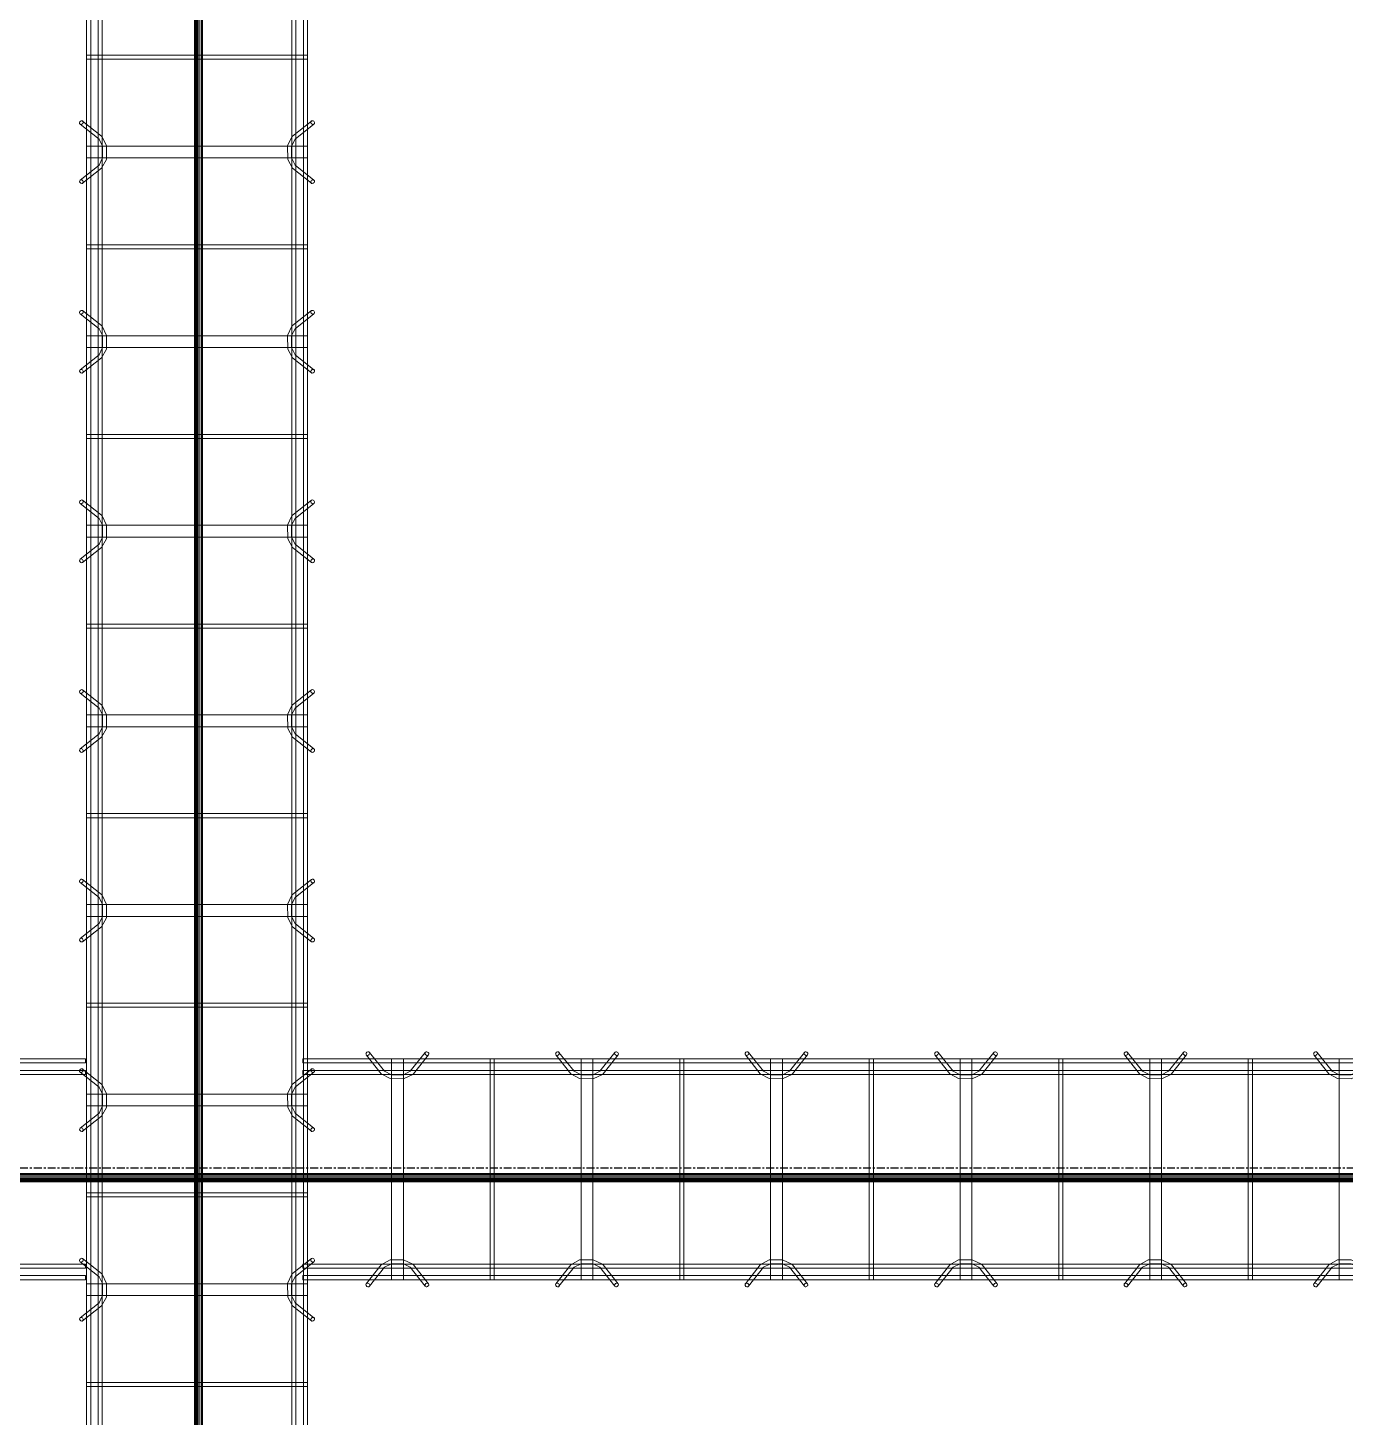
# Model space of a CAD drawing. Header units: inches. Extents: x -19229 to -222, y -6301 to 12387.
# Drawn here: x -3328.6 to -3245.2, y 10151.4 to 10239.4 of the extents above; entities that cross this region are included whole.
import ezdxf

# ---------------------------------------------------------------- set-up
doc = ezdxf.new("R2010")
doc.units = ezdxf.units.IN
doc.header["$MEASUREMENT"] = 0
doc.linetypes.add('Grid Line 1_2_', pattern=[0.875, 0.5, -0.125, 0.125, -0.125])
for name, color, linetype, lineweight in [('A-GENM', 13, 'Continuous', 9), ('S-BEAM', 12, 'Continuous', 9), ('S-GRID', 1, 'Continuous', 9)]:
    doc.layers.add(name, color=color, linetype=linetype, lineweight=lineweight)

# ---------------------------------------------------------------- blocks, each defined once
blk = doc.blocks.new('Dowel bar assembly - Dowel bar assembly-671876-SLAB ON GROUND JOINTS')
at = {"layer": 'S-BEAM'}
for p, q in [((1628, 1.979), (0, 1.979)), ((251.871, 1.99), (251.871, -12.01)), ((252.129, 1.99), (251.871, 1.99)), ((251.871, 1.99), (252.129, 1.99)), ((252.129, -12.01), (252.129, 1.99)), ((256.024, 2.232), (256.973, 1.033)), ((257.175, 1.192), (256.225, 2.392)), ((257.625, 1.99), (257.625, -12.01)), ((258.375, 1.99), (257.625, 1.99)), ((257.625, 1.99), (258.375, 1.99)), ((258.375, -12.01), (258.375, 1.99)), ((259.761, 2.392), (258.811, 1.192)), ((259.013, 1.033), (259.962, 2.232)), ((263.871, 1.99), (263.871, -12.01)), ((264.129, 1.99), (263.871, 1.99)), ((263.871, 1.99), (264.129, 1.99)), ((264.129, -12.01), (264.129, 1.99)), ((268.024, 2.232), (268.973, 1.033)), ((269.175, 1.192), (268.225, 2.392)), ((269.625, 1.99), (269.625, -12.01)), ((270.375, 1.99), (269.625, 1.99)), ((269.625, 1.99), (270.375, 1.99)), ((270.375, -12.01), (270.375, 1.99)), ((271.761, 2.392), (270.811, 1.192)), ((271.013, 1.033), (271.962, 2.232)), ((275.871, 1.99), (275.871, -12.01)), ((276.129, 1.99), (275.871, 1.99)), ((275.871, 1.99), (276.129, 1.99)), ((276.129, -12.01), (276.129, 1.99)), ((280.024, 2.232), (280.973, 1.033)), ((281.175, 1.192), (280.225, 2.392)), ((281.625, 1.99), (281.625, -12.01)), ((282.375, 1.99), (281.625, 1.99)), ((281.625, 1.99), (282.375, 1.99)), ((282.375, -12.01), (282.375, 1.99)), ((283.761, 2.392), (282.811, 1.192)), ((283.013, 1.033), (283.962, 2.232)), ((287.871, 1.99), (287.871, -12.01)), ((288.129, 1.99), (287.871, 1.99)), ((287.871, 1.99), (288.129, 1.99)), ((288.129, -12.01), (288.129, 1.99)), ((292.024, 2.232), (292.973, 1.033)), ((293.175, 1.192), (292.225, 2.392)), ((293.625, 1.99), (293.625, -12.01)), ((294.375, 1.99), (293.625, 1.99)), ((293.625, 1.99), (294.375, 1.99)), ((294.375, -12.01), (294.375, 1.99)), ((295.761, 2.392), (294.811, 1.192)), ((295.013, 1.033), (295.962, 2.232)), ((299.871, 1.99), (299.871, -12.01)), ((300.129, 1.99), (299.871, 1.99)), ((299.871, 1.99), (300.129, 1.99)), ((300.129, -12.01), (300.129, 1.99)), ((304.024, 2.232), (304.973, 1.033)), ((305.175, 1.192), (304.225, 2.392)), ((305.625, 1.99), (305.625, -12.01)), ((306.375, 1.99), (305.625, 1.99)), ((305.625, 1.99), (306.375, 1.99)), ((306.375, -12.01), (306.375, 1.99)), ((307.761, 2.392), (306.811, 1.192)), ((307.013, 1.033), (307.962, 2.232)), ((311.871, 1.99), (311.871, -12.01)), ((312.129, 1.99), (311.871, 1.99)), ((311.871, 1.99), (312.129, 1.99)), ((312.129, -12.01), (312.129, 1.99)), ((316.024, 2.232), (316.973, 1.033)), ((317.175, 1.192), (316.225, 2.392)), ((317.625, 1.99), (317.625, -12.01)), ((318.375, 1.99), (317.625, 1.99)), ((317.625, 1.99), (318.375, 1.99)), ((318.375, -12.01), (318.375, 1.99)), ((319.761, 2.392), (318.811, 1.192)), ((319.013, 1.033), (319.962, 2.232)), ((323.871, 1.99), (323.871, -12.01)), ((324.129, 1.99), (323.871, 1.99)), ((323.871, 1.99), (324.129, 1.99)), ((324.129, -12.01), (324.129, 1.99)), ((328.024, 2.232), (328.973, 1.033)), ((329.175, 1.192), (328.225, 2.392)), ((329.625, 1.99), (329.625, -12.01)), ((330.375, 1.99), (329.625, 1.99)), ((329.625, 1.99), (330.375, 1.99)), ((330.375, -12.01), (330.375, 1.99)), ((331.761, 2.392), (330.811, 1.192)), ((331.013, 1.033), (331.962, 2.232)), ((335.871, 1.99), (335.871, -12.01)), ((336.129, 1.99), (335.871, 1.99)), ((335.871, 1.99), (336.129, 1.99)), ((336.129, -12.01), (336.129, 1.99)), ((0, 1.722), (1628, 1.722)), ((1628, 1.246), (0, 1.246)), ((0, 0.988), (1628, 0.988)), ((1628, -11.015), (0, -11.015)), ((0, -11.273), (1628, -11.273)), ((256.973, -11.053), (256.024, -12.253)), ((256.225, -12.412), (257.175, -11.213)), ((258.811, -11.213), (259.761, -12.412)), ((259.962, -12.253), (259.013, -11.053)), ((268.973, -11.053), (268.024, -12.253)), ((268.225, -12.412), (269.175, -11.213)), ((270.811, -11.213), (271.761, -12.412)), ((271.962, -12.253), (271.013, -11.053)), ((280.973, -11.053), (280.024, -12.253)), ((280.225, -12.412), (281.175, -11.213)), ((282.811, -11.213), (283.761, -12.412)), ((283.962, -12.253), (283.013, -11.053)), ((292.973, -11.053), (292.024, -12.253)), ((292.225, -12.412), (293.175, -11.213)), ((294.811, -11.213), (295.761, -12.412)), ((295.962, -12.253), (295.013, -11.053)), ((304.973, -11.053), (304.024, -12.253)), ((304.225, -12.412), (305.175, -11.213)), ((306.811, -11.213), (307.761, -12.412)), ((307.962, -12.253), (307.013, -11.053)), ((316.973, -11.053), (316.024, -12.253)), ((316.225, -12.412), (317.175, -11.213)), ((318.811, -11.213), (319.761, -12.412)), ((319.962, -12.253), (319.013, -11.053)), ((328.973, -11.053), (328.024, -12.253)), ((328.225, -12.412), (329.175, -11.213)), ((330.811, -11.213), (331.761, -12.412)), ((331.962, -12.253), (331.013, -11.053)), ((1628, -11.742), (0, -11.742)), ((0, -12), (1628, -12)), ((252.129, -12.01), (251.871, -12.01)), ((251.871, -12.01), (252.129, -12.01)), ((258.375, -12.01), (257.625, -12.01)), ((257.625, -12.01), (258.375, -12.01)), ((264.129, -12.01), (263.871, -12.01)), ((263.871, -12.01), (264.129, -12.01)), ((270.375, -12.01), (269.625, -12.01)), ((269.625, -12.01), (270.375, -12.01)), ((276.129, -12.01), (275.871, -12.01)), ((275.871, -12.01), (276.129, -12.01)), ((282.375, -12.01), (281.625, -12.01)), ((281.625, -12.01), (282.375, -12.01)), ((288.129, -12.01), (287.871, -12.01)), ((287.871, -12.01), (288.129, -12.01)), ((294.375, -12.01), (293.625, -12.01)), ((293.625, -12.01), (294.375, -12.01)), ((300.129, -12.01), (299.871, -12.01)), ((299.871, -12.01), (300.129, -12.01)), ((306.375, -12.01), (305.625, -12.01)), ((305.625, -12.01), (306.375, -12.01)), ((312.129, -12.01), (311.871, -12.01)), ((311.871, -12.01), (312.129, -12.01)), ((318.375, -12.01), (317.625, -12.01)), ((317.625, -12.01), (318.375, -12.01)), ((324.129, -12.01), (323.871, -12.01)), ((323.871, -12.01), (324.129, -12.01)), ((330.375, -12.01), (329.625, -12.01)), ((329.625, -12.01), (330.375, -12.01)), ((336.129, -12.01), (335.871, -12.01)), ((335.871, -12.01), (336.129, -12.01))]:
    blk.add_line(p, q, dxfattribs=at)
at = {"layer": 'S-BEAM', "flags": 128}
for points in [[(256.973, 1.033), (257.526, 0.731), (258.387, 0.715), (258.972, 0.987), (259.013, 1.033)], [(257.175, 1.192), (257.625, 0.972), (258.382, 0.977), (258.811, 1.192)], [(268.973, 1.033), (269.526, 0.731), (270.387, 0.715), (270.972, 0.987), (271.013, 1.033)], [(269.175, 1.192), (269.625, 0.972), (270.382, 0.977), (270.811, 1.192)], [(280.973, 1.033), (281.526, 0.731), (282.387, 0.715), (282.972, 0.987), (283.013, 1.033)], [(281.175, 1.192), (281.625, 0.972), (282.382, 0.977), (282.811, 1.192)], [(292.973, 1.033), (293.526, 0.731), (294.387, 0.715), (294.972, 0.987), (295.013, 1.033)], [(293.175, 1.192), (293.625, 0.972), (294.382, 0.977), (294.811, 1.192)], [(304.973, 1.033), (305.526, 0.731), (306.387, 0.715), (306.972, 0.987), (307.013, 1.033)], [(305.175, 1.192), (305.625, 0.972), (306.382, 0.977), (306.811, 1.192)], [(316.973, 1.033), (317.526, 0.731), (318.387, 0.715), (318.972, 0.987), (319.013, 1.033)], [(317.175, 1.192), (317.625, 0.972), (318.382, 0.977), (318.811, 1.192)], [(328.973, 1.033), (329.526, 0.731), (330.387, 0.715), (330.972, 0.987), (331.013, 1.033)], [(329.175, 1.192), (329.625, 0.972), (330.382, 0.977), (330.811, 1.192)], [(256.973, -11.053), (257.526, -10.751), (258.387, -10.736), (258.972, -11.007), (259.013, -11.053)], [(257.175, -11.213), (257.625, -10.993), (258.382, -10.997), (258.811, -11.213)], [(268.973, -11.053), (269.526, -10.751), (270.387, -10.736), (270.972, -11.007), (271.013, -11.053)], [(269.175, -11.213), (269.625, -10.993), (270.382, -10.997), (270.811, -11.213)], [(280.973, -11.053), (281.526, -10.751), (282.387, -10.736), (282.972, -11.007), (283.013, -11.053)], [(281.175, -11.213), (281.625, -10.993), (282.382, -10.997), (282.811, -11.213)], [(292.973, -11.053), (293.526, -10.751), (294.387, -10.736), (294.972, -11.007), (295.013, -11.053)], [(293.175, -11.213), (293.625, -10.993), (294.382, -10.997), (294.811, -11.213)], [(304.973, -11.053), (305.526, -10.751), (306.387, -10.736), (306.972, -11.007), (307.013, -11.053)], [(305.175, -11.213), (305.625, -10.993), (306.382, -10.997), (306.811, -11.213)], [(316.973, -11.053), (317.526, -10.751), (318.387, -10.736), (318.972, -11.007), (319.013, -11.053)], [(317.175, -11.213), (317.625, -10.993), (318.382, -10.997), (318.811, -11.213)], [(328.973, -11.053), (329.526, -10.751), (330.387, -10.736), (330.972, -11.007), (331.013, -11.053)], [(329.175, -11.213), (329.625, -10.993), (330.382, -10.997), (330.811, -11.213)]]:
    blk.add_lwpolyline(points, dxfattribs=at)
at = {"layer": 'S-BEAM'}
for centre, major_axis, start_param, end_param in [((256.125, 2.312), (0.101, 0.08), 5.709265, 8.850858), ((256.125, 2.312), (0.101, 0.08), 2.567673, 5.709265), ((259.862, 2.312), (-0.101, 0.08), 3.715513, 6.857105), ((259.862, 2.312), (-0.101, 0.08), 0.57392, 3.715513), ((268.125, 2.312), (0.101, 0.08), 5.709265, 8.850858), ((268.125, 2.312), (0.101, 0.08), 2.567673, 5.709265), ((271.862, 2.312), (-0.101, 0.08), 3.715513, 6.857105), ((271.862, 2.312), (-0.101, 0.08), 0.57392, 3.715513), ((280.125, 2.312), (0.101, 0.08), 5.709265, 8.850858), ((280.125, 2.312), (0.101, 0.08), 2.567673, 5.709265), ((283.862, 2.312), (-0.101, 0.08), 3.715513, 6.857105), ((283.862, 2.312), (-0.101, 0.08), 0.57392, 3.715513), ((292.125, 2.312), (0.101, 0.08), 5.709265, 8.850858), ((292.125, 2.312), (0.101, 0.08), 2.567673, 5.709265), ((295.862, 2.312), (-0.101, 0.08), 3.715513, 6.857105), ((295.862, 2.312), (-0.101, 0.08), 0.57392, 3.715513), ((304.125, 2.312), (0.101, 0.08), 5.709265, 8.850858), ((304.125, 2.312), (0.101, 0.08), 2.567673, 5.709265), ((307.862, 2.312), (-0.101, 0.08), 3.715513, 6.857105), ((307.862, 2.312), (-0.101, 0.08), 0.57392, 3.715513), ((316.125, 2.312), (0.101, 0.08), 5.709265, 8.850858), ((316.125, 2.312), (0.101, 0.08), 2.567673, 5.709265), ((319.862, 2.312), (-0.101, 0.08), 3.715513, 6.857105), ((319.862, 2.312), (-0.101, 0.08), 0.57392, 3.715513), ((328.125, 2.312), (0.101, 0.08), 5.709265, 8.850858), ((328.125, 2.312), (0.101, 0.08), 2.567673, 5.709265), ((331.862, 2.312), (-0.101, 0.08), 3.715513, 6.857105), ((331.862, 2.312), (-0.101, 0.08), 0.57392, 3.715513), ((256.125, -12.332), (-0.101, 0.08), 3.715513, 6.857105), ((256.125, -12.332), (-0.101, 0.08), 0.57392, 3.715513), ((259.862, -12.332), (0.101, 0.08), 5.709265, 8.850858), ((259.862, -12.332), (0.101, 0.08), 2.567673, 5.709265), ((268.125, -12.332), (-0.101, 0.08), 3.715513, 6.857105), ((268.125, -12.332), (-0.101, 0.08), 0.57392, 3.715513), ((271.862, -12.332), (0.101, 0.08), 5.709265, 8.850858), ((271.862, -12.332), (0.101, 0.08), 2.567673, 5.709265), ((280.125, -12.332), (-0.101, 0.08), 3.715513, 6.857105), ((280.125, -12.332), (-0.101, 0.08), 0.57392, 3.715513), ((283.862, -12.332), (0.101, 0.08), 5.709265, 8.850858), ((283.862, -12.332), (0.101, 0.08), 2.567673, 5.709265), ((292.125, -12.332), (-0.101, 0.08), 3.715513, 6.857105), ((292.125, -12.332), (-0.101, 0.08), 0.57392, 3.715513), ((295.862, -12.332), (0.101, 0.08), 5.709265, 8.850858), ((295.862, -12.332), (0.101, 0.08), 2.567673, 5.709265), ((304.125, -12.332), (-0.101, 0.08), 3.715513, 6.857105), ((304.125, -12.332), (-0.101, 0.08), 0.57392, 3.715513), ((307.862, -12.332), (0.101, 0.08), 5.709265, 8.850858), ((307.862, -12.332), (0.101, 0.08), 2.567673, 5.709265), ((316.125, -12.332), (-0.101, 0.08), 3.715513, 6.857105), ((316.125, -12.332), (-0.101, 0.08), 0.57392, 3.715513), ((319.862, -12.332), (0.101, 0.08), 5.709265, 8.850858), ((319.862, -12.332), (0.101, 0.08), 2.567673, 5.709265), ((328.125, -12.332), (-0.101, 0.08), 3.715513, 6.857105), ((328.125, -12.332), (-0.101, 0.08), 0.57392, 3.715513), ((331.862, -12.332), (0.101, 0.08), 5.709265, 8.850858), ((331.862, -12.332), (0.101, 0.08), 2.567673, 5.709265)]:
    blk.add_ellipse(centre, major_axis=major_axis, ratio=0.816528, start_param=start_param, end_param=end_param, dxfattribs=at)
blk = doc.blocks.new('Dowel bar assembly - Dowel bar assembly-674904-SLAB ON GROUND JOINTS')
at = {"layer": 'S-BEAM'}
for p, q in [((142, 1.979), (0, 1.979)), ((0, 1.979), (0, 1.722)), ((0, 1.722), (0, 1.979)), ((4.024, 2.232), (4.973, 1.033)), ((5.175, 1.192), (4.225, 2.392)), ((5.625, 1.99), (5.625, -12.01)), ((6.375, 1.99), (5.625, 1.99)), ((5.625, 1.99), (6.375, 1.99)), ((6.375, -12.01), (6.375, 1.99)), ((7.761, 2.392), (6.811, 1.192)), ((7.013, 1.033), (7.962, 2.232)), ((11.871, 1.99), (11.871, -12.01)), ((12.129, 1.99), (11.871, 1.99)), ((11.871, 1.99), (12.129, 1.99)), ((12.129, -12.01), (12.129, 1.99)), ((16.024, 2.232), (16.973, 1.033)), ((17.175, 1.192), (16.225, 2.392)), ((17.625, 1.99), (17.625, -12.01)), ((18.375, 1.99), (17.625, 1.99)), ((17.625, 1.99), (18.375, 1.99)), ((18.375, -12.01), (18.375, 1.99)), ((19.761, 2.392), (18.811, 1.192)), ((19.013, 1.033), (19.962, 2.232)), ((23.871, 1.99), (23.871, -12.01)), ((24.129, 1.99), (23.871, 1.99)), ((23.871, 1.99), (24.129, 1.99)), ((24.129, -12.01), (24.129, 1.99)), ((28.024, 2.232), (28.973, 1.033)), ((29.175, 1.192), (28.225, 2.392)), ((29.625, 1.99), (29.625, -12.01)), ((30.375, 1.99), (29.625, 1.99)), ((29.625, 1.99), (30.375, 1.99)), ((30.375, -12.01), (30.375, 1.99)), ((31.761, 2.392), (30.811, 1.192)), ((31.013, 1.033), (31.962, 2.232)), ((35.871, 1.99), (35.871, -12.01)), ((36.129, 1.99), (35.871, 1.99)), ((35.871, 1.99), (36.129, 1.99)), ((36.129, -12.01), (36.129, 1.99)), ((40.024, 2.232), (40.973, 1.033)), ((41.175, 1.192), (40.225, 2.392)), ((41.625, 1.99), (41.625, -12.01)), ((42.375, 1.99), (41.625, 1.99)), ((41.625, 1.99), (42.375, 1.99)), ((42.375, -12.01), (42.375, 1.99)), ((43.761, 2.392), (42.811, 1.192)), ((43.013, 1.033), (43.962, 2.232)), ((47.871, 1.99), (47.871, -12.01)), ((48.129, 1.99), (47.871, 1.99)), ((47.871, 1.99), (48.129, 1.99)), ((48.129, -12.01), (48.129, 1.99)), ((52.024, 2.232), (52.973, 1.033)), ((53.175, 1.192), (52.225, 2.392)), ((53.625, 1.99), (53.625, -12.01)), ((54.375, 1.99), (53.625, 1.99)), ((53.625, 1.99), (54.375, 1.99)), ((54.375, -12.01), (54.375, 1.99)), ((55.761, 2.392), (54.811, 1.192)), ((55.013, 1.033), (55.962, 2.232)), ((59.871, 1.99), (59.871, -12.01)), ((60.129, 1.99), (59.871, 1.99)), ((59.871, 1.99), (60.129, 1.99)), ((60.129, -12.01), (60.129, 1.99)), ((64.024, 2.232), (64.973, 1.033)), ((65.175, 1.192), (64.225, 2.392)), ((65.625, 1.99), (65.625, -12.01)), ((66.375, 1.99), (65.625, 1.99)), ((65.625, 1.99), (66.375, 1.99)), ((0, 1.722), (142, 1.722)), ((142, 1.246), (0, 1.246)), ((0, 0.988), (0, 1.246)), ((0, 1.246), (0, 0.988)), ((0, 0.988), (142, 0.988)), ((142, -11.015), (0, -11.015)), ((0, -11.273), (0, -11.015)), ((0, -11.015), (0, -11.273)), ((0, -11.273), (142, -11.273)), ((4.973, -11.053), (4.024, -12.253)), ((4.225, -12.412), (5.175, -11.213)), ((6.811, -11.213), (7.761, -12.412)), ((7.962, -12.253), (7.013, -11.053)), ((16.973, -11.053), (16.024, -12.253)), ((16.225, -12.412), (17.175, -11.213)), ((18.811, -11.213), (19.761, -12.412)), ((19.962, -12.253), (19.013, -11.053)), ((28.973, -11.053), (28.024, -12.253)), ((28.225, -12.412), (29.175, -11.213)), ((30.811, -11.213), (31.761, -12.412)), ((31.962, -12.253), (31.013, -11.053)), ((40.973, -11.053), (40.024, -12.253)), ((40.225, -12.412), (41.175, -11.213)), ((42.811, -11.213), (43.761, -12.412)), ((43.962, -12.253), (43.013, -11.053)), ((52.973, -11.053), (52.024, -12.253)), ((52.225, -12.412), (53.175, -11.213)), ((54.811, -11.213), (55.761, -12.412)), ((55.962, -12.253), (55.013, -11.053)), ((64.973, -11.053), (64.024, -12.253)), ((64.225, -12.412), (65.175, -11.213)), ((142, -11.742), (0, -11.742)), ((0, -12), (0, -11.742)), ((0, -11.742), (0, -12)), ((0, -12), (142, -12)), ((6.375, -12.01), (5.625, -12.01)), ((5.625, -12.01), (6.375, -12.01)), ((12.129, -12.01), (11.871, -12.01)), ((11.871, -12.01), (12.129, -12.01)), ((18.375, -12.01), (17.625, -12.01)), ((17.625, -12.01), (18.375, -12.01)), ((24.129, -12.01), (23.871, -12.01)), ((23.871, -12.01), (24.129, -12.01)), ((30.375, -12.01), (29.625, -12.01)), ((29.625, -12.01), (30.375, -12.01)), ((36.129, -12.01), (35.871, -12.01)), ((35.871, -12.01), (36.129, -12.01)), ((42.375, -12.01), (41.625, -12.01)), ((41.625, -12.01), (42.375, -12.01)), ((48.129, -12.01), (47.871, -12.01)), ((47.871, -12.01), (48.129, -12.01)), ((54.375, -12.01), (53.625, -12.01)), ((53.625, -12.01), (54.375, -12.01)), ((60.129, -12.01), (59.871, -12.01)), ((59.871, -12.01), (60.129, -12.01)), ((66.375, -12.01), (65.625, -12.01)), ((65.625, -12.01), (66.375, -12.01))]:
    blk.add_line(p, q, dxfattribs=at)
at = {"layer": 'S-BEAM', "flags": 128}
for points in [[(4.973, 1.033), (5.526, 0.731), (6.387, 0.715), (6.972, 0.987), (7.013, 1.033)], [(5.175, 1.192), (5.625, 0.972), (6.382, 0.977), (6.811, 1.192)], [(16.973, 1.033), (17.526, 0.731), (18.387, 0.715), (18.972, 0.987), (19.013, 1.033)], [(17.175, 1.192), (17.625, 0.972), (18.382, 0.977), (18.811, 1.192)], [(28.973, 1.033), (29.526, 0.731), (30.387, 0.715), (30.972, 0.987), (31.013, 1.033)], [(29.175, 1.192), (29.625, 0.972), (30.382, 0.977), (30.811, 1.192)], [(40.973, 1.033), (41.526, 0.731), (42.387, 0.715), (42.972, 0.987), (43.013, 1.033)], [(41.175, 1.192), (41.625, 0.972), (42.382, 0.977), (42.811, 1.192)], [(52.973, 1.033), (53.526, 0.731), (54.387, 0.715), (54.972, 0.987), (55.013, 1.033)], [(53.175, 1.192), (53.625, 0.972), (54.382, 0.977), (54.811, 1.192)], [(64.973, 1.033), (65.526, 0.731), (66.387, 0.715), (66.972, 0.987), (67.013, 1.033)], [(65.175, 1.192), (65.625, 0.972), (66.382, 0.977), (66.811, 1.192)], [(4.973, -11.053), (5.526, -10.751), (6.387, -10.736), (6.972, -11.007), (7.013, -11.053)], [(5.175, -11.213), (5.625, -10.993), (6.382, -10.997), (6.811, -11.213)], [(16.973, -11.053), (17.526, -10.751), (18.387, -10.736), (18.972, -11.007), (19.013, -11.053)], [(17.175, -11.213), (17.625, -10.993), (18.382, -10.997), (18.811, -11.213)], [(28.973, -11.053), (29.526, -10.751), (30.387, -10.736), (30.972, -11.007), (31.013, -11.053)], [(29.175, -11.213), (29.625, -10.993), (30.382, -10.997), (30.811, -11.213)], [(40.973, -11.053), (41.526, -10.751), (42.387, -10.736), (42.972, -11.007), (43.013, -11.053)], [(41.175, -11.213), (41.625, -10.993), (42.382, -10.997), (42.811, -11.213)], [(52.973, -11.053), (53.526, -10.751), (54.387, -10.736), (54.972, -11.007), (55.013, -11.053)], [(53.175, -11.213), (53.625, -10.993), (54.382, -10.997), (54.811, -11.213)], [(64.973, -11.053), (65.526, -10.751), (66.387, -10.736), (66.972, -11.007), (67.013, -11.053)], [(65.175, -11.213), (65.625, -10.993), (66.382, -10.997), (66.811, -11.213)]]:
    blk.add_lwpolyline(points, dxfattribs=at)
at = {"layer": 'S-BEAM'}
for centre, major_axis, start_param, end_param in [((4.125, 2.312), (0.101, 0.08), 5.709265, 8.850858), ((4.125, 2.312), (0.101, 0.08), 2.567673, 5.709265), ((7.862, 2.312), (-0.101, 0.08), 3.715513, 6.857105), ((7.862, 2.312), (-0.101, 0.08), 0.57392, 3.715513), ((16.125, 2.312), (0.101, 0.08), 5.709265, 8.850858), ((16.125, 2.312), (0.101, 0.08), 2.567673, 5.709265), ((19.862, 2.312), (-0.101, 0.08), 3.715513, 6.857105), ((19.862, 2.312), (-0.101, 0.08), 0.57392, 3.715513), ((28.125, 2.312), (0.101, 0.08), 5.709265, 8.850858), ((28.125, 2.312), (0.101, 0.08), 2.567673, 5.709265), ((31.862, 2.312), (-0.101, 0.08), 3.715513, 6.857105), ((31.862, 2.312), (-0.101, 0.08), 0.57392, 3.715513), ((40.125, 2.312), (0.101, 0.08), 5.709265, 8.850858), ((40.125, 2.312), (0.101, 0.08), 2.567673, 5.709265), ((43.862, 2.312), (-0.101, 0.08), 3.715513, 6.857105), ((43.862, 2.312), (-0.101, 0.08), 0.57392, 3.715513), ((52.125, 2.312), (0.101, 0.08), 5.709265, 8.850858), ((52.125, 2.312), (0.101, 0.08), 2.567673, 5.709265), ((55.862, 2.312), (-0.101, 0.08), 3.715513, 6.857105), ((55.862, 2.312), (-0.101, 0.08), 0.57392, 3.715513), ((64.125, 2.312), (0.101, 0.08), 5.709265, 8.850858), ((64.125, 2.312), (0.101, 0.08), 2.567673, 5.709265), ((4.125, -12.332), (-0.101, 0.08), 3.715513, 6.857105), ((4.125, -12.332), (-0.101, 0.08), 0.57392, 3.715513), ((7.862, -12.332), (0.101, 0.08), 5.709265, 8.850858), ((7.862, -12.332), (0.101, 0.08), 2.567673, 5.709265), ((16.125, -12.332), (-0.101, 0.08), 3.715513, 6.857105), ((16.125, -12.332), (-0.101, 0.08), 0.57392, 3.715513), ((19.862, -12.332), (0.101, 0.08), 5.709265, 8.850858), ((19.862, -12.332), (0.101, 0.08), 2.567673, 5.709265), ((28.125, -12.332), (-0.101, 0.08), 3.715513, 6.857105), ((28.125, -12.332), (-0.101, 0.08), 0.57392, 3.715513), ((31.862, -12.332), (0.101, 0.08), 5.709265, 8.850858), ((31.862, -12.332), (0.101, 0.08), 2.567673, 5.709265), ((40.125, -12.332), (-0.101, 0.08), 3.715513, 6.857105), ((40.125, -12.332), (-0.101, 0.08), 0.57392, 3.715513), ((43.862, -12.332), (0.101, 0.08), 5.709265, 8.850858), ((43.862, -12.332), (0.101, 0.08), 2.567673, 5.709265), ((52.125, -12.332), (-0.101, 0.08), 3.715513, 6.857105), ((52.125, -12.332), (-0.101, 0.08), 0.57392, 3.715513), ((55.862, -12.332), (0.101, 0.08), 5.709265, 8.850858), ((55.862, -12.332), (0.101, 0.08), 2.567673, 5.709265), ((64.125, -12.332), (-0.101, 0.08), 3.715513, 6.857105), ((64.125, -12.332), (-0.101, 0.08), 0.57392, 3.715513)]:
    blk.add_ellipse(centre, major_axis=major_axis, ratio=0.816528, start_param=start_param, end_param=end_param, dxfattribs=at)
blk = doc.blocks.new('Dowel bar assembly - Dowel bar assembly-672828-SLAB ON GROUND JOINTS')
at = {"layer": 'S-BEAM'}
for p, q in [((136, 1.979), (0, 1.979)), ((136, 1.979), (136, 1.722)), ((136, 1.722), (136, 1.979)), ((0, 1.722), (136, 1.722)), ((136, 1.246), (0, 1.246)), ((0, 0.988), (136, 0.988)), ((136, 0.988), (136, 1.246)), ((136, 1.246), (136, 0.988)), ((136, -11.015), (0, -11.015)), ((0, -11.273), (136, -11.273)), ((136, -11.273), (136, -11.015)), ((136, -11.015), (136, -11.273)), ((136, -11.742), (0, -11.742)), ((0, -12), (136, -12)), ((136, -12), (136, -11.742)), ((136, -11.742), (136, -12))]:
    blk.add_line(p, q, dxfattribs=at)

msp = doc.modelspace()

# ---------------------------------------------------------------- linework, layer by layer
at = {"layer": 'A-GENM'}
for p, q in [((-3318.07292, 9901.1894), (-3318.07292, 11535.1894)), ((-3318.01315, 11535.1894), (-3318.01315, 9901.1894)), ((-3318.01315, 11535.1894), (-3318.01315, 9901.1894)), ((-3317.99529, 11535.1894), (-3317.99529, 9901.1894)), ((-3317.98604, 9901.1894), (-3317.98604, 11535.1894)), ((-3317.97378, 9901.1894), (-3317.97378, 11535.1894)), ((-3317.97378, 11535.1894), (-3317.97378, 9901.1894)), ((-3317.90841, 9901.1894), (-3317.90841, 11535.1894)), ((-3317.85974, 9901.1894), (-3317.85974, 11535.1894)), ((-3317.77286, 11535.1894), (-3317.77286, 9901.1894)), ((-3317.65882, 9901.1894), (-3317.65882, 11535.1894)), ((-3317.65882, 9901.1894), (-3317.65882, 11535.1894)), ((-3317.65125, 9901.1894), (-3317.65125, 11535.1894)), ((-3317.64972, 9901.1894), (-3317.64972, 11535.1894)), ((-3317.61944, 11535.1894), (-3317.61944, 9901.1894)), ((-3317.61944, 11535.1894), (-3317.61944, 9901.1894)), ((-3317.56436, 9901.1894), (-3317.56436, 11535.1894)), ((-3317.56284, 9901.1894), (-3317.56284, 11535.1894)), ((-3174.51868, 10166.85033), (-3461.29215, 10166.85033)), ((-3174.51868, 10166.84881), (-3461.29215, 10166.84881)), ((-3461.29215, 10166.79373), (-3174.51868, 10166.79373)), ((-3461.29215, 10166.79373), (-3174.51868, 10166.79373)), ((-3174.51868, 10166.76345), (-3461.29215, 10166.76345)), ((-3174.51868, 10166.76193), (-3461.29215, 10166.76193)), ((-3174.51868, 10166.75436), (-3461.29215, 10166.75436)), ((-3174.51868, 10166.75436), (-3461.29215, 10166.75436)), ((-3461.29215, 10166.64032), (-3174.51868, 10166.64032)), ((-3174.51868, 10166.55344), (-3461.29215, 10166.55344)), ((-3174.51868, 10166.50477), (-3461.29215, 10166.50477)), ((-3174.51868, 10166.4394), (-3461.29215, 10166.4394)), ((-3461.29215, 10166.4394), (-3174.51868, 10166.4394)), ((-3174.51868, 10166.42713), (-3461.29215, 10166.42713)), ((-3461.29215, 10166.41789), (-3174.51868, 10166.41789)), ((-3461.29215, 10166.40003), (-3174.51868, 10166.40003)), ((-3461.29215, 10166.40003), (-3174.51868, 10166.40003)), ((-3174.51868, 10166.34025), (-3461.29215, 10166.34025))]:
    msp.add_line(p, q, dxfattribs=at)
at = {"layer": 'S-GRID', "linetype": 'Grid Line 1_2_', "lineweight": 30}
msp.add_line((-1777.2452, 10167.1894), (-4038.05123, 10167.1894), dxfattribs=at)

# ---------------------------------------------------------------- block references
at = {"layer": 'S-BEAM', "rotation": 89.99999999999991}
msp.add_blockref('Dowel bar assembly - Dowel bar assembly-671876-SLAB ON GROUND JOINTS', (-3322.92348, 9901.50636), dxfattribs=at)
at = {"layer": 'S-BEAM'}
for name, p in [('Dowel bar assembly - Dowel bar assembly-672828-SLAB ON GROUND JOINTS', (-3460.97008, 10172.13419)), ('Dowel bar assembly - Dowel bar assembly-674904-SLAB ON GROUND JOINTS', (-3311.22008, 10172.13419))]:
    msp.add_blockref(name, p, dxfattribs=at)

doc.saveas('drawing.dxf')
